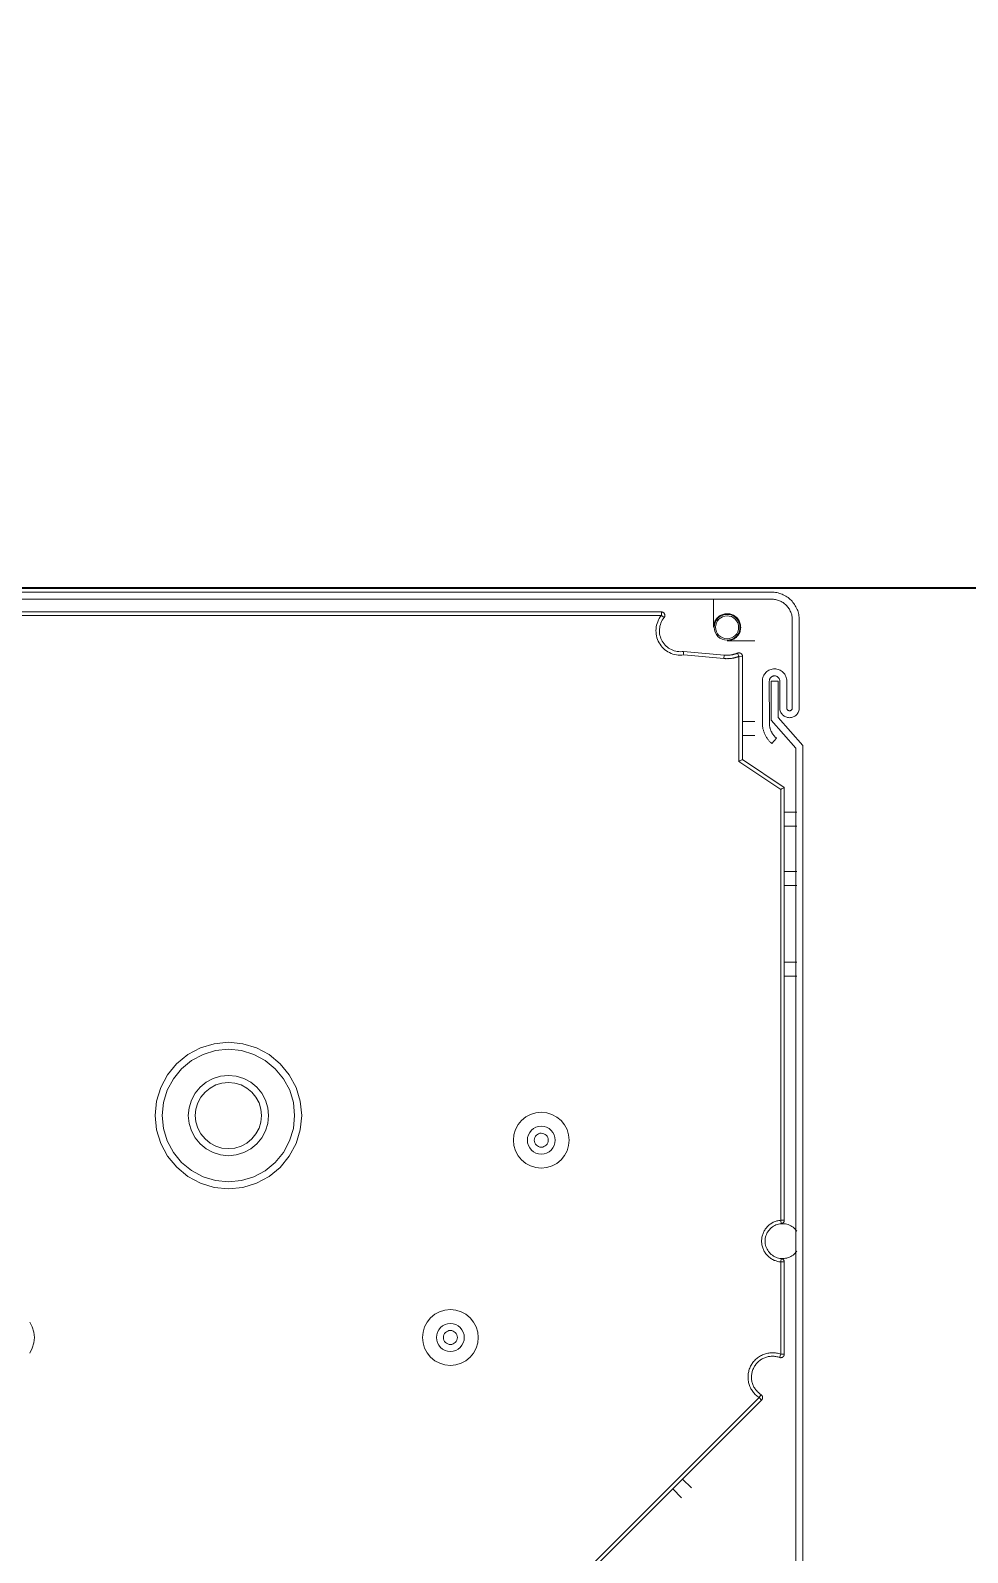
# Model space of a CAD drawing. Header units: centimetres. Extents: x 16433 to 114398, y -50094 to -12305.
# Drawn here: x 66742.82 to 66756.25, y -38604.81 to -38582.99 of the extents above; entities that cross this region are included whole.
import ezdxf

# ---------------------------------------------------------------- set-up
doc = ezdxf.new("R2010")
doc.units = ezdxf.units.CM
doc.header["$LTSCALE"] = 0.5
doc.layers.get('0').update_dxf_attribs({"linetype": 'CONTINUOUS'})
doc.layers.add('0-Coupe A.3', color=7, linetype='CONTINUOUS')

# ---------------------------------------------------------------- blocks, each defined once
blk = doc.blocks.new('Groupe-364-1')
at = {"color": 7, "linetype": 'Continuous', "lineweight": 5}
for points in [[(10389.977, -46972.354, 0), (10391.215, -46972.12, 0)], [(10391.267, -46972.395, 0), (10391.281, -46972.391, 0), (10391.294, -46972.387, 0), (10391.306, -46972.381, 0), (10391.318, -46972.374, 0), (10391.329, -46972.366, 0), (10391.339, -46972.357, 0), (10391.348, -46972.347, 0), (10391.357, -46972.336, 0), (10391.364, -46972.324, 0), (10391.37, -46972.312, 0), (10391.375, -46972.299, 0), (10391.378, -46972.286, 0), (10391.38, -46972.272, 0), (10391.381, -46972.259, 0), (10391.38, -46972.245, 0), (10391.379, -46972.231, 0), (10391.375, -46972.218, 0), (10391.371, -46972.205, 0), (10391.365, -46972.192, 0), (10391.358, -46972.181, 0), (10391.35, -46972.17, 0), (10391.341, -46972.159, 0), (10391.331, -46972.15, 0), (10391.32, -46972.142, 0), (10391.308, -46972.135, 0), (10391.296, -46972.129, 0), (10391.283, -46972.124, 0), (10391.27, -46972.12, 0), (10391.256, -46972.118, 0), (10391.242, -46972.117, 0), (10391.229, -46972.118, 0), (10391.215, -46972.12, 0)], [(10391.249, -46972.296, 0), (10391.252, -46972.295, 0), (10391.256, -46972.294, 0), (10391.26, -46972.293, 0), (10391.263, -46972.291, 0), (10391.266, -46972.288, 0), (10391.269, -46972.286, 0), (10391.272, -46972.283, 0), (10391.274, -46972.28, 0), (10391.276, -46972.276, 0), (10391.278, -46972.273, 0), (10391.279, -46972.269, 0), (10391.28, -46972.265, 0), (10391.281, -46972.262, 0), (10391.281, -46972.258, 0), (10391.281, -46972.254, 0), (10391.28, -46972.25, 0), (10391.279, -46972.246, 0), (10391.278, -46972.242, 0), (10391.277, -46972.239, 0), (10391.275, -46972.235, 0), (10391.272, -46972.232, 0), (10391.27, -46972.229, 0), (10391.267, -46972.227, 0), (10391.264, -46972.224, 0), (10391.26, -46972.222, 0), (10391.257, -46972.221, 0), (10391.253, -46972.219, 0), (10391.249, -46972.218, 0), (10391.245, -46972.218, 0), (10391.242, -46972.217, 0), (10391.238, -46972.218, 0), (10391.234, -46972.218, 0)], [(10389.977, -46972.354, 0), (10389.958, -46972.358, 0), (10389.939, -46972.364, 0), (10389.92, -46972.37, 0), (10389.902, -46972.376, 0), (10389.884, -46972.384, 0), (10389.866, -46972.393, 0), (10389.849, -46972.402, 0), (10389.832, -46972.413, 0), (10389.816, -46972.424, 0), (10389.801, -46972.436, 0), (10389.786, -46972.449, 0), (10389.771, -46972.462, 0), (10389.758, -46972.476, 0), (10389.745, -46972.491, 0), (10389.732, -46972.506, 0), (10389.721, -46972.522, 0), (10389.71, -46972.539, 0), (10389.7, -46972.556, 0), (10389.691, -46972.573, 0), (10389.683, -46972.591, 0), (10389.676, -46972.609, 0), (10389.67, -46972.628, 0), (10389.664, -46972.647, 0), (10389.66, -46972.666, 0), (10389.656, -46972.685, 0), (10389.654, -46972.705, 0), (10389.652, -46972.724, 0), (10389.651, -46972.744, 0), (10389.652, -46972.763, 0), (10389.653, -46972.783, 0), (10389.655, -46972.802, 0), (10389.658, -46972.822, 0)], [(10391.234, -46972.218, 0), (10389.996, -46972.453, 0)], [(10390.87, -46972.368, 0), (10390.853, -46972.372, 0), (10390.837, -46972.378, 0), (10390.822, -46972.385, 0), (10390.807, -46972.394, 0), (10390.793, -46972.404, 0), (10390.78, -46972.415, 0), (10390.768, -46972.428, 0), (10390.758, -46972.441, 0), (10390.749, -46972.456, 0), (10390.742, -46972.472, 0), (10390.736, -46972.488, 0), (10390.731, -46972.504, 0), (10390.729, -46972.521, 0), (10390.728, -46972.538, 0), (10390.728, -46972.556, 0), (10390.731, -46972.573, 0), (10390.735, -46972.589, 0), (10390.74, -46972.605, 0), (10390.748, -46972.621, 0), (10390.756, -46972.636, 0), (10390.766, -46972.65, 0), (10390.778, -46972.663, 0), (10390.79, -46972.674, 0), (10390.804, -46972.685, 0), (10390.819, -46972.694, 0), (10390.834, -46972.701, 0), (10390.85, -46972.707, 0), (10390.867, -46972.711, 0), (10390.884, -46972.714, 0), (10390.901, -46972.715, 0), (10390.918, -46972.714, 0), (10390.935, -46972.712, 0)], [(10390.87, -46972.368, 0), (10391.249, -46972.296, 0)], [(10391.267, -46972.395, 0), (10390.889, -46972.466, 0)], [(10391.506, -46972.502, 0), (10391.514, -46972.5, 0), (10391.521, -46972.499, 0), (10391.529, -46972.497, 0), (10391.536, -46972.495, 0), (10391.544, -46972.492, 0), (10391.551, -46972.49, 0), (10391.559, -46972.487, 0), (10391.566, -46972.484, 0), (10391.573, -46972.481, 0), (10391.58, -46972.477, 0), (10391.587, -46972.474, 0), (10391.594, -46972.47, 0), (10391.6, -46972.466, 0), (10391.607, -46972.462, 0), (10391.614, -46972.458, 0), (10391.62, -46972.453, 0), (10391.626, -46972.449, 0), (10391.632, -46972.444, 0), (10391.638, -46972.439, 0), (10391.644, -46972.434, 0), (10391.65, -46972.428, 0), (10391.655, -46972.423, 0), (10391.661, -46972.417, 0), (10391.666, -46972.412, 0), (10391.671, -46972.406, 0), (10391.676, -46972.4, 0), (10391.681, -46972.394, 0), (10391.686, -46972.387, 0), (10391.69, -46972.381, 0), (10391.694, -46972.374, 0), (10391.698, -46972.368, 0), (10391.702, -46972.361, 0)], [(10391.525, -46972.6, 0), (10391.535, -46972.598, 0), (10391.545, -46972.596, 0), (10391.556, -46972.593, 0), (10391.566, -46972.59, 0), (10391.576, -46972.587, 0), (10391.586, -46972.584, 0), (10391.595, -46972.58, 0), (10391.605, -46972.576, 0), (10391.615, -46972.572, 0), (10391.624, -46972.567, 0), (10391.634, -46972.562, 0), (10391.643, -46972.557, 0), (10391.652, -46972.552, 0), (10391.661, -46972.546, 0), (10391.67, -46972.541, 0), (10391.678, -46972.535, 0), (10391.687, -46972.528, 0), (10391.695, -46972.522, 0), (10391.703, -46972.515, 0), (10391.711, -46972.508, 0), (10391.719, -46972.501, 0), (10391.726, -46972.494, 0), (10391.734, -46972.486, 0), (10391.741, -46972.478, 0), (10391.748, -46972.47, 0), (10391.754, -46972.462, 0), (10391.761, -46972.454, 0), (10391.767, -46972.446, 0), (10391.773, -46972.437, 0), (10391.779, -46972.428, 0), (10391.784, -46972.419, 0), (10391.79, -46972.41, 0)], [(10391.702, -46972.361, 0), (10391.79, -46972.41, 0)], [(10389.996, -46972.453, 0), (10389.981, -46972.456, 0), (10389.967, -46972.46, 0), (10389.953, -46972.464, 0), (10389.939, -46972.469, 0), (10389.926, -46972.475, 0), (10389.912, -46972.482, 0), (10389.9, -46972.489, 0), (10389.887, -46972.496, 0), (10389.875, -46972.505, 0), (10389.863, -46972.514, 0), (10389.852, -46972.523, 0), (10389.841, -46972.533, 0), (10389.831, -46972.544, 0), (10389.821, -46972.555, 0), (10389.812, -46972.566, 0), (10389.804, -46972.578, 0), (10389.796, -46972.591, 0), (10389.788, -46972.604, 0), (10389.781, -46972.617, 0), (10389.775, -46972.63, 0), (10389.77, -46972.644, 0), (10389.765, -46972.658, 0), (10389.761, -46972.672, 0), (10389.758, -46972.686, 0), (10389.755, -46972.701, 0), (10389.753, -46972.715, 0), (10389.752, -46972.73, 0), (10389.751, -46972.745, 0), (10389.752, -46972.759, 0), (10389.753, -46972.774, 0), (10389.754, -46972.789, 0), (10389.757, -46972.803, 0)], [(10390.889, -46972.466, 0), (10390.882, -46972.468, 0), (10390.875, -46972.47, 0), (10390.868, -46972.474, 0), (10390.862, -46972.477, 0), (10390.856, -46972.482, 0), (10390.85, -46972.486, 0), (10390.845, -46972.492, 0), (10390.841, -46972.498, 0), (10390.837, -46972.504, 0), (10390.834, -46972.511, 0), (10390.831, -46972.518, 0), (10390.829, -46972.525, 0), (10390.828, -46972.532, 0), (10390.828, -46972.539, 0), (10390.828, -46972.547, 0), (10390.829, -46972.554, 0), (10390.831, -46972.561, 0), (10390.833, -46972.568, 0), (10390.836, -46972.575, 0), (10390.84, -46972.581, 0), (10390.844, -46972.587, 0), (10390.849, -46972.593, 0), (10390.855, -46972.598, 0), (10390.86, -46972.602, 0), (10390.867, -46972.606, 0), (10390.873, -46972.609, 0), (10390.88, -46972.612, 0), (10390.887, -46972.613, 0), (10390.895, -46972.615, 0), (10390.902, -46972.615, 0), (10390.909, -46972.615, 0), (10390.917, -46972.614, 0)], [(10390.917, -46972.614, 0), (10391.506, -46972.502, 0)], [(10391.525, -46972.6, 0), (10390.935, -46972.712, 0)], [(10392.58, -46988.248, 0), (10389.658, -46972.822, 0)], [(10389.757, -46972.803, 0), (10392.678, -46988.229, 0)]]:
    blk.add_polyline3d(points, dxfattribs=at)
blk = doc.blocks.new('Groupe-368-1')
at = {"color": 7, "linetype": 'Continuous', "lineweight": 5}
for points in [[(10390.304, -46974.266, 0), (10390.324, -46974.276, 0), (10390.345, -46974.284, 0), (10390.366, -46974.291, 0), (10390.388, -46974.296, 0), (10390.41, -46974.299, 0), (10390.433, -46974.301, 0), (10390.455, -46974.301, 0), (10390.478, -46974.3, 0), (10390.5, -46974.296, 0), (10390.522, -46974.291, 0), (10390.544, -46974.285, 0), (10390.565, -46974.277, 0), (10390.585, -46974.267, 0), (10390.605, -46974.256, 0), (10390.623, -46974.243, 0), (10390.641, -46974.229, 0), (10390.657, -46974.214, 0), (10390.673, -46974.197, 0), (10390.687, -46974.179, 0), (10390.699, -46974.161, 0), (10390.711, -46974.141, 0), (10390.72, -46974.121, 0), (10390.729, -46974.1, 0), (10390.735, -46974.078, 0), (10390.74, -46974.056, 0), (10390.744, -46974.034, 0), (10390.745, -46974.012, 0), (10390.745, -46973.989, 0), (10390.743, -46973.967, 0), (10390.74, -46973.944, 0), (10390.735, -46973.922, 0), (10390.728, -46973.901, 0), (10390.67, -46973.318, 0), (10390.67, -46973.312, 0), (10390.669, -46973.306, 0), (10390.668, -46973.3, 0), (10390.667, -46973.294, 0), (10390.666, -46973.288, 0), (10390.665, -46973.282, 0), (10390.664, -46973.276, 0), (10390.663, -46973.27, 0), (10390.662, -46973.264, 0), (10390.66, -46973.258, 0), (10390.659, -46973.252, 0), (10390.657, -46973.246, 0), (10390.655, -46973.24, 0), (10390.654, -46973.234, 0), (10390.652, -46973.228, 0), (10390.65, -46973.223, 0), (10390.648, -46973.217, 0), (10390.646, -46973.211, 0), (10390.644, -46973.205, 0), (10390.641, -46973.2, 0), (10390.639, -46973.194, 0), (10390.636, -46973.189, 0), (10390.634, -46973.183, 0), (10390.631, -46973.177, 0), (10390.629, -46973.172, 0), (10390.626, -46973.167, 0), (10390.623, -46973.161, 0), (10390.62, -46973.156, 0), (10390.617, -46973.151, 0), (10390.614, -46973.145, 0), (10390.611, -46973.14, 0), (10390.607, -46973.135, 0), (10390.606, -46973.132, 0), (10390.604, -46973.13, 0), (10390.603, -46973.127, 0), (10390.602, -46973.124, 0), (10390.601, -46973.121, 0), (10390.6, -46973.118, 0), (10390.6, -46973.115, 0), (10390.599, -46973.112, 0), (10390.599, -46973.109, 0), (10390.599, -46973.106, 0), (10390.6, -46973.103, 0), (10390.6, -46973.1, 0), (10390.601, -46973.097, 0), (10390.601, -46973.094, 0), (10390.602, -46973.091, 0), (10390.603, -46973.088, 0), (10390.605, -46973.085, 0), (10390.606, -46973.083, 0), (10390.608, -46973.08, 0), (10390.609, -46973.078, 0), (10390.611, -46973.075, 0), (10390.613, -46973.073, 0), (10390.616, -46973.071, 0), (10390.618, -46973.069, 0), (10390.62, -46973.067, 0), (10390.623, -46973.065, 0), (10390.626, -46973.064, 0), (10390.628, -46973.062, 0), (10390.631, -46973.061, 0), (10390.634, -46973.06, 0), (10390.637, -46973.059, 0), (10390.64, -46973.059, 0), (10390.649, -46973.108, 0), (10392.129, -46972.827, 0), (10392.411, -46972.164, 0), (10398.481, -46971.014, 0), (10398.472, -46970.965, 0), (10398.474, -46970.964, 0), (10398.476, -46970.964, 0), (10398.478, -46970.964, 0), (10398.481, -46970.964, 0), (10398.483, -46970.964, 0), (10398.485, -46970.964, 0), (10398.488, -46970.964, 0), (10398.49, -46970.965, 0), (10398.492, -46970.965, 0), (10398.495, -46970.966, 0), (10398.497, -46970.967, 0), (10398.499, -46970.967, 0), (10398.501, -46970.968, 0), (10398.503, -46970.969, 0), (10398.505, -46970.97, 0), (10398.507, -46970.972, 0), (10398.509, -46970.973, 0), (10398.511, -46970.974, 0), (10398.513, -46970.976, 0), (10398.515, -46970.977, 0), (10398.516, -46970.979, 0), (10398.518, -46970.98, 0), (10398.519, -46970.982, 0), (10398.521, -46970.984, 0), (10398.522, -46970.986, 0), (10398.524, -46970.988, 0), (10398.525, -46970.99, 0), (10398.526, -46970.992, 0), (10398.527, -46970.994, 0), (10398.528, -46970.996, 0), (10398.528, -46970.998, 0), (10398.529, -46971.001, 0), (10398.481, -46971.014, 0), (10398.485, -46971.027, 0), (10398.49, -46971.04, 0), (10398.495, -46971.053, 0), (10398.501, -46971.066, 0), (10398.507, -46971.078, 0), (10398.514, -46971.09, 0), (10398.522, -46971.102, 0), (10398.53, -46971.114, 0), (10398.538, -46971.124, 0), (10398.547, -46971.135, 0), (10398.557, -46971.145, 0), (10398.567, -46971.155, 0), (10398.578, -46971.164, 0), (10398.589, -46971.173, 0), (10398.6, -46971.181, 0), (10398.611, -46971.189, 0), (10398.624, -46971.196, 0), (10398.636, -46971.202, 0), (10398.648, -46971.208, 0), (10398.661, -46971.213, 0), (10398.674, -46971.218, 0), (10398.688, -46971.222, 0), (10398.701, -46971.226, 0), (10398.715, -46971.229, 0), (10398.729, -46971.231, 0), (10398.742, -46971.233, 0), (10398.756, -46971.233, 0), (10398.77, -46971.234, 0), (10398.784, -46971.233, 0), (10398.798, -46971.232, 0), (10398.812, -46971.231, 0), (10398.826, -46971.229, 0), (10398.839, -46971.226, 0), (10398.853, -46971.222, 0), (10398.866, -46971.218, 0), (10398.879, -46971.213, 0), (10398.892, -46971.208, 0), (10398.905, -46971.202, 0), (10398.917, -46971.195, 0), (10398.929, -46971.188, 0), (10398.941, -46971.18, 0), (10398.952, -46971.172, 0), (10398.963, -46971.164, 0), (10398.973, -46971.154, 0), (10398.983, -46971.145, 0), (10398.993, -46971.134, 0), (10399.002, -46971.124, 0), (10399.011, -46971.113, 0), (10399.019, -46971.102, 0), (10399.026, -46971.09, 0), (10399.033, -46971.078, 0), (10399.04, -46971.065, 0), (10399.045, -46971.053, 0), (10399.051, -46971.04, 0), (10399.055, -46971.027, 0), (10399.059, -46971.013, 0), (10399.063, -46971, 0), (10399.065, -46970.986, 0), (10399.067, -46970.972, 0), (10399.069, -46970.958, 0), (10399.07, -46970.944, 0), (10399.07, -46970.931, 0), (10399.069, -46970.917, 0), (10399.068, -46970.903, 0), (10399.059, -46970.854, 0), (10399.057, -46970.854, 0), (10399.055, -46970.855, 0), (10399.052, -46970.855, 0), (10399.05, -46970.856, 0), (10399.048, -46970.857, 0), (10399.046, -46970.858, 0), (10399.044, -46970.859, 0), (10399.042, -46970.86, 0), (10399.04, -46970.862, 0), (10399.038, -46970.863, 0), (10399.036, -46970.864, 0), (10399.034, -46970.866, 0), (10399.033, -46970.868, 0), (10399.031, -46970.869, 0), (10399.03, -46970.871, 0), (10399.028, -46970.873, 0), (10399.027, -46970.875, 0), (10399.026, -46970.877, 0), (10399.024, -46970.879, 0), (10399.023, -46970.881, 0), (10399.022, -46970.883, 0), (10399.022, -46970.885, 0), (10399.021, -46970.887, 0), (10399.02, -46970.889, 0), (10399.02, -46970.892, 0), (10399.019, -46970.894, 0), (10399.019, -46970.896, 0), (10399.019, -46970.899, 0), (10399.018, -46970.901, 0), (10399.018, -46970.903, 0), (10399.018, -46970.906, 0), (10399.019, -46970.908, 0), (10399.068, -46970.903, 0), (10400.368, -46970.657, 0), (10400.358, -46970.608, 0), (10400.361, -46970.607, 0), (10400.364, -46970.607, 0), (10400.367, -46970.607, 0), (10400.37, -46970.607, 0), (10400.373, -46970.607, 0), (10400.376, -46970.607, 0), (10400.379, -46970.608, 0), (10400.382, -46970.609, 0), (10400.385, -46970.61, 0), (10400.388, -46970.611, 0), (10400.39, -46970.612, 0), (10400.393, -46970.614, 0), (10400.395, -46970.615, 0), (10400.398, -46970.617, 0), (10400.4, -46970.619, 0), (10400.402, -46970.621, 0), (10400.405, -46970.623, 0), (10400.406, -46970.625, 0), (10400.408, -46970.628, 0), (10400.41, -46970.63, 0), (10400.411, -46970.633, 0), (10400.413, -46970.635, 0), (10400.414, -46970.638, 0), (10400.415, -46970.641, 0), (10400.416, -46970.644, 0), (10400.417, -46970.647, 0), (10400.417, -46970.65, 0), (10400.417, -46970.653, 0), (10400.418, -46970.656, 0), (10400.417, -46970.659, 0), (10400.417, -46970.662, 0), (10400.417, -46970.665, 0), (10400.368, -46970.657, 0), (10400.365, -46970.672, 0), (10400.364, -46970.688, 0), (10400.363, -46970.704, 0), (10400.363, -46970.72, 0), (10400.364, -46970.736, 0), (10400.365, -46970.752, 0), (10400.367, -46970.768, 0), (10400.37, -46970.783, 0), (10400.374, -46970.799, 0), (10400.378, -46970.814, 0), (10400.383, -46970.83, 0), (10400.388, -46970.844, 0), (10400.395, -46970.859, 0), (10400.402, -46970.873, 0), (10400.409, -46970.887, 0), (10400.417, -46970.901, 0), (10400.426, -46970.914, 0), (10400.436, -46970.927, 0), (10400.446, -46970.94, 0), (10400.456, -46970.952, 0), (10400.467, -46970.963, 0), (10400.479, -46970.974, 0), (10400.491, -46970.984, 0), (10400.504, -46970.994, 0), (10400.517, -46971.003, 0), (10400.53, -46971.012, 0), (10400.544, -46971.02, 0), (10400.558, -46971.027, 0), (10400.573, -46971.034, 0), (10400.587, -46971.04, 0), (10400.602, -46971.045, 0), (10400.617, -46971.05, 0), (10400.633, -46971.054, 0), (10400.649, -46971.057, 0), (10400.664, -46971.06, 0), (10400.68, -46971.062, 0), (10400.696, -46971.063, 0), (10400.712, -46971.063, 0), (10400.728, -46971.063, 0), (10400.744, -46971.062, 0), (10400.76, -46971.06, 0), (10400.775, -46971.058, 0), (10400.791, -46971.055, 0), (10400.806, -46971.051, 0), (10400.822, -46971.046, 0), (10400.837, -46971.041, 0), (10400.851, -46971.035, 0), (10400.866, -46971.028, 0), (10400.88, -46971.021, 0), (10400.894, -46971.013, 0), (10400.907, -46971.004, 0), (10400.92, -46970.995, 0), (10400.933, -46970.985, 0), (10400.945, -46970.975, 0), (10400.957, -46970.964, 0), (10400.968, -46970.953, 0), (10400.979, -46970.941, 0), (10400.989, -46970.929, 0), (10400.998, -46970.916, 0), (10401.007, -46970.903, 0), (10401.016, -46970.889, 0), (10401.023, -46970.875, 0), (10401.03, -46970.861, 0), (10401.037, -46970.846, 0)], [(10399.059, -46970.854, 0), (10400.358, -46970.608, 0)], [(10400.99, -46970.827, 0), (10400.985, -46970.84, 0), (10400.979, -46970.852, 0), (10400.972, -46970.864, 0), (10400.965, -46970.876, 0), (10400.958, -46970.887, 0), (10400.949, -46970.898, 0), (10400.941, -46970.909, 0), (10400.932, -46970.919, 0), (10400.922, -46970.928, 0), (10400.912, -46970.938, 0), (10400.902, -46970.947, 0), (10400.891, -46970.955, 0), (10400.88, -46970.963, 0), (10400.868, -46970.97, 0), (10400.856, -46970.977, 0), (10400.844, -46970.983, 0), (10400.832, -46970.989, 0), (10400.819, -46970.994, 0), (10400.806, -46970.999, 0), (10400.793, -46971.002, 0), (10400.78, -46971.006, 0), (10400.766, -46971.009, 0), (10400.753, -46971.011, 0), (10400.739, -46971.012, 0), (10400.726, -46971.013, 0), (10400.712, -46971.013, 0), (10400.698, -46971.013, 0), (10400.685, -46971.012, 0), (10400.671, -46971.01, 0), (10400.658, -46971.008, 0), (10400.644, -46971.005, 0), (10400.631, -46971.002, 0), (10400.618, -46970.998, 0), (10400.605, -46970.993, 0), (10400.593, -46970.988, 0), (10400.58, -46970.982, 0), (10400.568, -46970.976, 0), (10400.556, -46970.969, 0), (10400.545, -46970.962, 0), (10400.534, -46970.954, 0), (10400.523, -46970.946, 0), (10400.512, -46970.937, 0), (10400.503, -46970.927, 0), (10400.493, -46970.917, 0), (10400.484, -46970.907, 0), (10400.475, -46970.897, 0), (10400.467, -46970.886, 0), (10400.46, -46970.874, 0), (10400.453, -46970.863, 0), (10400.446, -46970.851, 0), (10400.44, -46970.838, 0), (10400.435, -46970.826, 0), (10400.43, -46970.813, 0), (10400.426, -46970.8, 0), (10400.422, -46970.787, 0), (10400.419, -46970.773, 0), (10400.417, -46970.76, 0), (10400.415, -46970.746, 0), (10400.414, -46970.733, 0), (10400.413, -46970.719, 0), (10400.413, -46970.706, 0), (10400.414, -46970.692, 0), (10400.415, -46970.678, 0), (10400.417, -46970.665, 0)], [(10398.872, -46970.706, 0), (10398.89, -46970.715, 0), (10398.907, -46970.725, 0), (10398.923, -46970.736, 0), (10398.938, -46970.749, 0), (10398.952, -46970.763, 0), (10398.965, -46970.778, 0), (10398.977, -46970.794, 0), (10398.987, -46970.811, 0), (10398.997, -46970.828, 0), (10399.004, -46970.846, 0), (10399.01, -46970.865, 0), (10399.015, -46970.884, 0), (10399.018, -46970.904, 0), (10399.02, -46970.924, 0), (10399.02, -46970.943, 0), (10399.018, -46970.963, 0), (10399.015, -46970.983, 0), (10399.011, -46971.002, 0), (10399.004, -46971.021, 0), (10398.997, -46971.039, 0), (10398.988, -46971.057, 0), (10398.977, -46971.073, 0), (10398.966, -46971.089, 0), (10398.953, -46971.104, 0), (10398.939, -46971.118, 0), (10398.924, -46971.131, 0), (10398.908, -46971.143, 0), (10398.891, -46971.153, 0), (10398.873, -46971.162, 0), (10398.855, -46971.169, 0), (10398.836, -46971.175, 0), (10398.816, -46971.179, 0), (10398.797, -46971.182, 0), (10398.777, -46971.184, 0), (10398.757, -46971.183, 0), (10398.738, -46971.182, 0), (10398.718, -46971.178, 0), (10398.699, -46971.174, 0), (10398.68, -46971.167, 0), (10398.662, -46971.159, 0), (10398.645, -46971.15, 0), (10398.628, -46971.14, 0), (10398.612, -46971.128, 0), (10398.597, -46971.115, 0), (10398.584, -46971.1, 0), (10398.571, -46971.085, 0), (10398.56, -46971.069, 0), (10398.55, -46971.052, 0), (10398.541, -46971.034, 0), (10398.534, -46971.016, 0), (10398.528, -46970.997, 0), (10398.524, -46970.977, 0), (10398.521, -46970.958, 0), (10398.52, -46970.938, 0), (10398.52, -46970.918, 0), (10398.522, -46970.899, 0), (10398.526, -46970.879, 0), (10398.531, -46970.86, 0), (10398.538, -46970.841, 0), (10398.546, -46970.823, 0), (10398.555, -46970.806, 0), (10398.566, -46970.789, 0), (10398.578, -46970.774, 0), (10398.591, -46970.759, 0)], [(10400.99, -46970.827, 0), (10400.992, -46970.825, 0), (10400.993, -46970.822, 0), (10400.994, -46970.82, 0), (10400.996, -46970.818, 0), (10400.997, -46970.815, 0), (10400.999, -46970.813, 0), (10401.001, -46970.811, 0), (10401.003, -46970.809, 0), (10401.005, -46970.807, 0), (10401.007, -46970.806, 0), (10401.01, -46970.804, 0), (10401.012, -46970.803, 0), (10401.015, -46970.801, 0), (10401.017, -46970.8, 0), (10401.02, -46970.799, 0), (10401.022, -46970.798, 0), (10401.025, -46970.798, 0), (10401.028, -46970.797, 0), (10401.03, -46970.797, 0), (10401.033, -46970.796, 0), (10401.036, -46970.796, 0), (10401.039, -46970.796, 0), (10401.042, -46970.796, 0), (10401.044, -46970.797, 0), (10401.047, -46970.797, 0), (10401.05, -46970.798, 0), (10401.052, -46970.799, 0), (10401.055, -46970.8, 0), (10401.058, -46970.801, 0), (10401.06, -46970.802, 0), (10401.063, -46970.803, 0), (10401.065, -46970.805, 0), (10401.037, -46970.846, 0), (10400.99, -46970.827, 0)], [(10401.037, -46970.846, 0), (10406.067, -46974.275, 0)], [(10406.095, -46974.233, 0), (10401.065, -46970.805, 0)], [(10398.472, -46970.965, 0), (10392.375, -46972.119, 0), (10392.094, -46972.783, 0), (10390.64, -46973.059, 0)], [(10394.802, -46971.477, 0), (10394.835, -46971.653, 0)], [(10394.998, -46971.439, 0), (10395.032, -46971.616, 0)], [(10402.388, -46971.707, 0), (10402.49, -46971.558, 0)], [(10393.558, -46971.895, 0), (10393.524, -46971.719, 0)], [(10393.754, -46971.858, 0), (10393.721, -46971.681, 0)], [(10402.554, -46971.82, 0), (10402.655, -46971.671, 0)], [(10392.689, -46971.877, 0), (10392.723, -46972.054, 0)], [(10392.886, -46971.839, 0), (10392.919, -46972.016, 0)], [(10391.557, -46972.885, 0), (10391.524, -46972.708, 0)], [(10391.754, -46972.848, 0), (10391.72, -46972.671, 0)], [(10389.915, -46973.618, 0), (10390.308, -46973.544, 0), (10390.294, -46973.546, 0), (10390.279, -46973.547, 0), (10390.265, -46973.547, 0), (10390.251, -46973.546, 0), (10390.236, -46973.544, 0), (10390.222, -46973.541, 0), (10390.209, -46973.537, 0), (10390.195, -46973.532, 0), (10390.182, -46973.526, 0), (10390.17, -46973.519, 0), (10390.158, -46973.511, 0), (10390.146, -46973.502, 0), (10390.136, -46973.492, 0), (10390.126, -46973.482, 0), (10390.117, -46973.471, 0), (10390.108, -46973.459, 0), (10390.101, -46973.447, 0), (10390.095, -46973.434, 0), (10390.089, -46973.421, 0), (10390.084, -46973.407, 0), (10390.081, -46973.393, 0), (10390.078, -46973.379, 0), (10390.077, -46973.365, 0), (10390.077, -46973.351, 0), (10390.077, -46973.336, 0), (10390.079, -46973.322, 0), (10390.082, -46973.308, 0), (10390.085, -46973.294, 0), (10390.09, -46973.28, 0), (10390.096, -46973.267, 0), (10390.103, -46973.255, 0), (10390.11, -46973.242, 0), (10390.119, -46973.231, 0), (10390.128, -46973.22, 0), (10390.138, -46973.21, 0), (10390.149, -46973.2, 0), (10390.161, -46973.192, 0), (10390.173, -46973.184, 0), (10390.186, -46973.177, 0), (10390.199, -46973.171, 0), (10390.212, -46973.167, 0), (10390.226, -46973.163, 0), (10390.24, -46973.16, 0), (10390.254, -46973.158, 0), (10390.269, -46973.157, 0), (10390.283, -46973.158, 0), (10390.297, -46973.159, 0), (10390.311, -46973.161, 0), (10390.325, -46973.165, 0), (10390.339, -46973.169, 0), (10390.352, -46973.175, 0), (10390.365, -46973.181, 0), (10390.377, -46973.189, 0), (10390.389, -46973.197, 0), (10390.4, -46973.206, 0), (10390.411, -46973.216, 0), (10390.42, -46973.226, 0), (10390.429, -46973.238, 0), (10390.437, -46973.25, 0), (10390.444, -46973.262, 0), (10390.451, -46973.275, 0), (10390.456, -46973.288, 0), (10390.46, -46973.302, 0), (10390.463, -46973.316, 0), (10390.389, -46972.923, 0)], [(10390.306, -46973.534, 0), (10390.341, -46973.524, 0), (10390.373, -46973.507, 0), (10390.401, -46973.484, 0), (10390.424, -46973.457, 0), (10390.442, -46973.425, 0), (10390.453, -46973.39, 0), (10390.457, -46973.354, 0), (10390.453, -46973.318, 0), (10390.443, -46973.283, 0), (10390.426, -46973.251, 0), (10390.404, -46973.223, 0), (10390.376, -46973.199, 0), (10390.344, -46973.182, 0), (10390.309, -46973.171, 0), (10390.273, -46973.167, 0), (10390.237, -46973.171, 0), (10390.202, -46973.181, 0), (10390.17, -46973.198, 0), (10390.142, -46973.22, 0), (10390.119, -46973.248, 0), (10390.101, -46973.28, 0), (10390.09, -46973.315, 0), (10390.087, -46973.351, 0), (10390.09, -46973.387, 0), (10390.1, -46973.422, 0), (10390.117, -46973.454, 0), (10390.14, -46973.482, 0), (10390.167, -46973.505, 0), (10390.199, -46973.523, 0), (10390.234, -46973.533, 0), (10390.27, -46973.537, 0), (10390.306, -46973.534, 0)], [(10390.302, -46973.514, 0), (10390.333, -46973.505, 0), (10390.362, -46973.49, 0), (10390.387, -46973.47, 0), (10390.408, -46973.445, 0), (10390.423, -46973.417, 0), (10390.433, -46973.386, 0), (10390.437, -46973.354, 0), (10390.434, -46973.322, 0), (10390.425, -46973.291, 0), (10390.41, -46973.262, 0), (10390.389, -46973.237, 0), (10390.364, -46973.216, 0), (10390.336, -46973.2, 0), (10390.305, -46973.191, 0), (10390.273, -46973.187, 0), (10390.241, -46973.19, 0), (10390.21, -46973.199, 0), (10390.181, -46973.214, 0), (10390.156, -46973.235, 0), (10390.135, -46973.259, 0), (10390.12, -46973.288, 0), (10390.11, -46973.319, 0), (10390.107, -46973.351, 0), (10390.109, -46973.383, 0), (10390.119, -46973.414, 0), (10390.134, -46973.443, 0), (10390.154, -46973.468, 0), (10390.179, -46973.489, 0), (10390.207, -46973.504, 0), (10390.238, -46973.514, 0), (10390.27, -46973.517, 0), (10390.302, -46973.514, 0)], [(10390.607, -46973.135, 0), (10390.649, -46973.108, 0), (10390.653, -46973.114, 0), (10390.657, -46973.119, 0), (10390.66, -46973.125, 0), (10390.664, -46973.131, 0), (10390.667, -46973.137, 0), (10390.67, -46973.143, 0), (10390.673, -46973.149, 0), (10390.676, -46973.156, 0), (10390.679, -46973.162, 0), (10390.682, -46973.168, 0), (10390.685, -46973.174, 0), (10390.688, -46973.181, 0), (10390.69, -46973.187, 0), (10390.693, -46973.193, 0), (10390.695, -46973.2, 0), (10390.697, -46973.206, 0), (10390.699, -46973.213, 0), (10390.702, -46973.219, 0), (10390.703, -46973.226, 0), (10390.705, -46973.233, 0), (10390.707, -46973.239, 0), (10390.709, -46973.246, 0), (10390.71, -46973.253, 0), (10390.712, -46973.259, 0), (10390.713, -46973.266, 0), (10390.714, -46973.273, 0), (10390.716, -46973.28, 0), (10390.717, -46973.286, 0), (10390.718, -46973.293, 0), (10390.719, -46973.3, 0), (10390.719, -46973.307, 0), (10390.72, -46973.314, 0)], [(10390.72, -46973.314, 0), (10390.777, -46973.89, 0), (10390.785, -46973.915, 0), (10390.79, -46973.941, 0), (10390.794, -46973.967, 0), (10390.795, -46973.993, 0), (10390.795, -46974.019, 0), (10390.793, -46974.045, 0), (10390.788, -46974.07, 0), (10390.782, -46974.096, 0), (10390.774, -46974.121, 0), (10390.765, -46974.145, 0), (10390.753, -46974.168, 0), (10390.74, -46974.191, 0), (10390.725, -46974.212, 0), (10390.708, -46974.232, 0), (10390.69, -46974.251, 0), (10390.671, -46974.269, 0), (10390.65, -46974.285, 0), (10390.629, -46974.299, 0), (10390.606, -46974.312, 0), (10390.582, -46974.323, 0), (10390.558, -46974.333, 0), (10390.533, -46974.34, 0), (10390.508, -46974.346, 0), (10390.482, -46974.349, 0), (10390.456, -46974.351, 0), (10390.43, -46974.351, 0), (10390.404, -46974.349, 0), (10390.378, -46974.345, 0), (10390.352, -46974.339, 0), (10390.328, -46974.331, 0), (10390.303, -46974.321, 0), (10390.28, -46974.31, 0)], [(10390.72, -46973.313, 0), (10390.67, -46973.318, 0)], [(10392.333, -46985.153, 0), (10390.28, -46974.31, 0), (10390.304, -46974.266, 0), (10390.3, -46974.264, 0), (10390.297, -46974.263, 0), (10390.294, -46974.262, 0), (10390.29, -46974.261, 0), (10390.287, -46974.26, 0), (10390.283, -46974.26, 0), (10390.28, -46974.26, 0), (10390.276, -46974.26, 0), (10390.273, -46974.26, 0), (10390.269, -46974.261, 0), (10390.266, -46974.262, 0), (10390.263, -46974.263, 0), (10390.259, -46974.264, 0), (10390.256, -46974.266, 0), (10390.253, -46974.267, 0), (10390.25, -46974.269, 0), (10390.248, -46974.272, 0), (10390.245, -46974.274, 0), (10390.243, -46974.276, 0), (10390.24, -46974.279, 0), (10390.238, -46974.282, 0), (10390.236, -46974.285, 0), (10390.235, -46974.288, 0), (10390.233, -46974.291, 0), (10390.232, -46974.295, 0), (10390.231, -46974.298, 0), (10390.231, -46974.302, 0), (10390.23, -46974.305, 0), (10390.23, -46974.309, 0), (10390.23, -46974.312, 0), (10390.23, -46974.316, 0), (10390.231, -46974.319, 0), (10392.284, -46985.162, 0)], [(10398.066, -46974.995, 0), (10398.142, -46974.973, 0), (10398.211, -46974.936, 0), (10398.272, -46974.887, 0), (10398.322, -46974.827, 0), (10398.36, -46974.758, 0), (10398.383, -46974.683, 0), (10398.392, -46974.605, 0), (10398.385, -46974.527, 0), (10398.363, -46974.452, 0), (10398.326, -46974.382, 0), (10398.277, -46974.321, 0), (10398.217, -46974.271, 0), (10398.148, -46974.233, 0), (10398.073, -46974.21, 0), (10397.996, -46974.202, 0), (10397.917, -46974.209, 0), (10397.842, -46974.231, 0), (10397.773, -46974.267, 0), (10397.712, -46974.316, 0), (10397.661, -46974.376, 0), (10397.624, -46974.445, 0), (10397.6, -46974.52, 0), (10397.592, -46974.598, 0), (10397.599, -46974.676, 0), (10397.621, -46974.751, 0), (10397.657, -46974.821, 0), (10397.706, -46974.882, 0), (10397.767, -46974.932, 0), (10397.835, -46974.97, 0), (10397.91, -46974.993, 0), (10397.988, -46975.002, 0), (10398.066, -46974.995, 0)], [(10398.029, -46974.798, 0), (10398.067, -46974.787, 0), (10398.101, -46974.769, 0), (10398.132, -46974.744, 0), (10398.157, -46974.714, 0), (10398.176, -46974.68, 0), (10398.188, -46974.642, 0), (10398.192, -46974.603, 0), (10398.188, -46974.564, 0), (10398.177, -46974.527, 0), (10398.159, -46974.492, 0), (10398.135, -46974.461, 0), (10398.104, -46974.436, 0), (10398.07, -46974.418, 0), (10398.033, -46974.406, 0), (10397.994, -46974.402, 0), (10397.955, -46974.405, 0), (10397.917, -46974.416, 0), (10397.882, -46974.434, 0), (10397.852, -46974.459, 0), (10397.827, -46974.489, 0), (10397.808, -46974.523, 0), (10397.796, -46974.561, 0), (10397.792, -46974.6, 0), (10397.795, -46974.639, 0), (10397.806, -46974.676, 0), (10397.825, -46974.711, 0), (10397.849, -46974.742, 0), (10397.879, -46974.767, 0), (10397.914, -46974.786, 0), (10397.951, -46974.797, 0), (10397.99, -46974.802, 0), (10398.029, -46974.798, 0)], [(10398.01, -46974.7, 0), (10398.029, -46974.694, 0), (10398.047, -46974.685, 0), (10398.062, -46974.673, 0), (10398.074, -46974.658, 0), (10398.084, -46974.641, 0), (10398.09, -46974.622, 0), (10398.092, -46974.603, 0), (10398.09, -46974.583, 0), (10398.085, -46974.564, 0), (10398.076, -46974.547, 0), (10398.063, -46974.532, 0), (10398.048, -46974.519, 0), (10398.031, -46974.51, 0), (10398.012, -46974.504, 0), (10397.993, -46974.502, 0), (10397.973, -46974.503, 0), (10397.954, -46974.509, 0), (10397.937, -46974.518, 0), (10397.922, -46974.53, 0), (10397.909, -46974.545, 0), (10397.9, -46974.562, 0), (10397.894, -46974.581, 0), (10397.892, -46974.601, 0), (10397.894, -46974.62, 0), (10397.899, -46974.639, 0), (10397.908, -46974.656, 0), (10397.92, -46974.672, 0), (10397.936, -46974.684, 0), (10397.953, -46974.694, 0), (10397.971, -46974.7, 0), (10397.991, -46974.702, 0), (10398.01, -46974.7, 0)], [(10401.088, -46975.749, 0), (10401.164, -46975.727, 0), (10401.233, -46975.691, 0), (10401.294, -46975.642, 0), (10401.345, -46975.582, 0), (10401.382, -46975.513, 0), (10401.406, -46975.438, 0), (10401.414, -46975.36, 0), (10401.407, -46975.282, 0), (10401.385, -46975.207, 0), (10401.349, -46975.137, 0), (10401.299, -46975.076, 0), (10401.239, -46975.026, 0), (10401.171, -46974.988, 0), (10401.096, -46974.965, 0), (10401.018, -46974.956, 0), (10400.94, -46974.963, 0), (10400.864, -46974.986, 0), (10400.795, -46975.022, 0), (10400.734, -46975.071, 0), (10400.684, -46975.131, 0), (10400.646, -46975.2, 0), (10400.622, -46975.275, 0), (10400.614, -46975.353, 0), (10400.621, -46975.431, 0), (10400.643, -46975.506, 0), (10400.679, -46975.576, 0), (10400.729, -46975.637, 0), (10400.789, -46975.687, 0), (10400.858, -46975.725, 0), (10400.932, -46975.748, 0), (10401.01, -46975.756, 0), (10401.088, -46975.749, 0)], [(10401.051, -46975.553, 0), (10401.089, -46975.542, 0), (10401.124, -46975.524, 0), (10401.154, -46975.499, 0), (10401.179, -46975.469, 0), (10401.198, -46975.435, 0), (10401.21, -46975.397, 0), (10401.214, -46975.358, 0), (10401.211, -46975.319, 0), (10401.2, -46975.282, 0), (10401.181, -46975.247, 0), (10401.157, -46975.216, 0), (10401.127, -46975.191, 0), (10401.092, -46975.172, 0), (10401.055, -46975.161, 0), (10401.016, -46975.156, 0), (10400.977, -46975.16, 0), (10400.939, -46975.171, 0), (10400.904, -46975.189, 0), (10400.874, -46975.214, 0), (10400.849, -46975.244, 0), (10400.83, -46975.278, 0), (10400.818, -46975.316, 0), (10400.814, -46975.355, 0), (10400.818, -46975.394, 0), (10400.829, -46975.431, 0), (10400.847, -46975.466, 0), (10400.871, -46975.497, 0), (10400.901, -46975.522, 0), (10400.936, -46975.541, 0), (10400.973, -46975.552, 0), (10401.012, -46975.556, 0), (10401.051, -46975.553, 0)], [(10401.033, -46975.455, 0), (10401.051, -46975.449, 0), (10401.069, -46975.44, 0), (10401.084, -46975.428, 0), (10401.097, -46975.413, 0), (10401.106, -46975.396, 0), (10401.112, -46975.377, 0), (10401.114, -46975.357, 0), (10401.112, -46975.338, 0), (10401.107, -46975.319, 0), (10401.098, -46975.302, 0), (10401.085, -46975.286, 0), (10401.07, -46975.274, 0), (10401.053, -46975.264, 0), (10401.034, -46975.259, 0), (10401.015, -46975.256, 0), (10400.995, -46975.258, 0), (10400.977, -46975.264, 0), (10400.959, -46975.273, 0), (10400.944, -46975.285, 0), (10400.931, -46975.3, 0), (10400.922, -46975.317, 0), (10400.916, -46975.336, 0), (10400.914, -46975.356, 0), (10400.916, -46975.375, 0), (10400.921, -46975.394, 0), (10400.93, -46975.411, 0), (10400.943, -46975.427, 0), (10400.958, -46975.439, 0), (10400.975, -46975.448, 0), (10400.994, -46975.454, 0), (10401.013, -46975.456, 0), (10401.033, -46975.455, 0)], [(10398.675, -46980.107, 0), (10398.873, -46980.049, 0), (10399.055, -46979.953, 0), (10399.215, -46979.824, 0), (10399.347, -46979.666, 0), (10399.446, -46979.486, 0), (10399.508, -46979.289, 0), (10399.53, -46979.085, 0), (10399.511, -46978.88, 0), (10399.453, -46978.682, 0), (10399.358, -46978.5, 0), (10399.229, -46978.339, 0), (10399.071, -46978.207, 0), (10398.89, -46978.109, 0), (10398.694, -46978.047, 0), (10398.489, -46978.025, 0), (10398.284, -46978.043, 0), (10398.087, -46978.101, 0), (10397.904, -46978.197, 0), (10397.744, -46978.326, 0), (10397.612, -46978.484, 0), (10397.513, -46978.664, 0), (10397.452, -46978.861, 0), (10397.43, -46979.065, 0), (10397.448, -46979.27, 0), (10397.506, -46979.468, 0), (10397.601, -46979.65, 0), (10397.73, -46979.811, 0), (10397.888, -46979.943, 0), (10398.069, -46980.041, 0), (10398.265, -46980.103, 0), (10398.47, -46980.125, 0), (10398.675, -46980.107, 0)], [(10398.657, -46980.008, 0), (10398.835, -46979.956, 0), (10399, -46979.87, 0), (10399.145, -46979.753, 0), (10399.265, -46979.61, 0), (10399.354, -46979.447, 0), (10399.41, -46979.269, 0), (10399.43, -46979.084, 0), (10399.413, -46978.898, 0), (10399.361, -46978.719, 0), (10399.274, -46978.554, 0), (10399.158, -46978.409, 0), (10399.015, -46978.29, 0), (10398.851, -46978.201, 0), (10398.674, -46978.145, 0), (10398.488, -46978.125, 0), (10398.303, -46978.142, 0), (10398.124, -46978.194, 0), (10397.959, -46978.28, 0), (10397.814, -46978.397, 0), (10397.695, -46978.54, 0), (10397.605, -46978.703, 0), (10397.55, -46978.881, 0), (10397.53, -46979.066, 0), (10397.546, -46979.252, 0), (10397.599, -46979.43, 0), (10397.685, -46979.595, 0), (10397.802, -46979.741, 0), (10397.945, -46979.86, 0), (10398.108, -46979.949, 0), (10398.286, -46980.005, 0), (10398.471, -46980.025, 0), (10398.657, -46980.008, 0)], [(10398.587, -46979.64, 0), (10398.695, -46979.608, 0), (10398.795, -46979.556, 0), (10398.883, -46979.485, 0), (10398.955, -46979.399, 0), (10399.009, -46979.3, 0), (10399.043, -46979.192, 0), (10399.055, -46979.08, 0), (10399.045, -46978.968, 0), (10399.013, -46978.86, 0), (10398.961, -46978.76, 0), (10398.89, -46978.672, 0), (10398.804, -46978.6, 0), (10398.705, -46978.546, 0), (10398.597, -46978.512, 0), (10398.485, -46978.5, 0), (10398.373, -46978.51, 0), (10398.265, -46978.542, 0), (10398.165, -46978.594, 0), (10398.077, -46978.665, 0), (10398.005, -46978.751, 0), (10397.951, -46978.85, 0), (10397.917, -46978.958, 0), (10397.905, -46979.07, 0), (10397.915, -46979.182, 0), (10397.947, -46979.29, 0), (10397.999, -46979.39, 0), (10398.069, -46979.478, 0), (10398.156, -46979.55, 0), (10398.255, -46979.604, 0), (10398.362, -46979.638, 0), (10398.474, -46979.65, 0), (10398.587, -46979.64, 0)], [(10398.568, -46979.542, 0), (10398.657, -46979.515, 0), (10398.74, -46979.472, 0), (10398.813, -46979.414, 0), (10398.872, -46979.342, 0), (10398.917, -46979.261, 0), (10398.945, -46979.172, 0), (10398.955, -46979.079, 0), (10398.946, -46978.987, 0), (10398.92, -46978.897, 0), (10398.877, -46978.815, 0), (10398.819, -46978.742, 0), (10398.747, -46978.682, 0), (10398.666, -46978.638, 0), (10398.577, -46978.61, 0), (10398.484, -46978.6, 0), (10398.391, -46978.608, 0), (10398.302, -46978.634, 0), (10398.219, -46978.678, 0), (10398.147, -46978.736, 0), (10398.087, -46978.807, 0), (10398.043, -46978.889, 0), (10398.015, -46978.978, 0), (10398.005, -46979.071, 0), (10398.013, -46979.163, 0), (10398.039, -46979.253, 0), (10398.082, -46979.335, 0), (10398.141, -46979.408, 0), (10398.212, -46979.467, 0), (10398.294, -46979.512, 0), (10398.383, -46979.54, 0), (10398.475, -46979.55, 0), (10398.568, -46979.542, 0)], [(10402.355, -46981.241, 0), (10402.28, -46981.218, 0), (10402.202, -46981.209, 0), (10402.124, -46981.216, 0), (10402.049, -46981.238, 0), (10401.979, -46981.275, 0), (10401.918, -46981.324, 0)]]:
    blk.add_polyline3d(points, dxfattribs=at)
for points, knots in [([(10392.411, -46972.164), (10392.405, -46972.157), (10392.395, -46972.144), (10392.383, -46972.129), (10392.377, -46972.122), (10392.375, -46972.119)], [0, 0, 0, 0, 0.474234, 0.849581, 1, 1, 1, 1]), ([(10392.129, -46972.827), (10392.124, -46972.82), (10392.114, -46972.808), (10392.102, -46972.793), (10392.096, -46972.786), (10392.094, -46972.783)], [0, 0, 0, 0, 0.474234, 0.849581, 1, 1, 1, 1]), ([(10390.777, -46973.89), (10390.769, -46973.892), (10390.755, -46973.895), (10390.738, -46973.899), (10390.73, -46973.9), (10390.728, -46973.901)], [0, 0, 0, 0, 0.498594, 0.865191, 1, 1, 1, 1]), ([(10390.28, -46974.31), (10390.277, -46974.31), (10390.27, -46974.312), (10390.259, -46974.314), (10390.25, -46974.315), (10390.241, -46974.317), (10390.235, -46974.318), (10390.232, -46974.319), (10390.231, -46974.319)], [0, 0, 0, 0, 0.20388, 0.416862, 0.625853, 0.811221, 0.946769, 1, 1, 1, 1])]:
    blk.add_open_spline(points, degree=3, knots=knots, dxfattribs=at)
blk = doc.blocks.new('Groupe-369-1')
at = {"color": 7, "linetype": 'Continuous', "lineweight": 5}
for points in [[(10391.789, -46972.062, 0), (10391.463, -46972.485, 0), (10390.912, -46972.589, 0), (10390.893, -46972.491, 0), (10391.407, -46972.394, 0), (10391.733, -46971.971, 0), (10405.616, -46969.342, 0)], [(10405.634, -46969.44, 0), (10391.789, -46972.062, 0)]]:
    blk.add_polyline3d(points, dxfattribs=at)
at = {"color": 7}
for name in ['Groupe-368-1', 'Groupe-364-1']:
    blk.add_blockref(name, (0, 0), dxfattribs=at)

msp = doc.modelspace()

# ---------------------------------------------------------------- linework, layer by layer
at = {"layer": '0-Coupe A.3', "color": 7, "linetype": 'Continuous', "lineweight": 35, "flags": 128}
msp.add_lwpolyline([(66298.27, -38551.347), (66969.623, -38551.347), (66969.623, -38444.95), (66973.62, -38444.95), (66973.62, -38447.67), (66985.623, -38448.848), (66985.623, -38573.347), (66757.316, -38573.347), (66757.316, -38590.982), (66741.333, -38590.982), (66741.333, -38573.347), (66298.27, -38573.347)], dxfattribs=at)

# ---------------------------------------------------------------- block references
at = {"layer": '0-Coupe A.3', "color": 7, "rotation": 259.2764052561336}
msp.add_blockref('Groupe-369-1', (114839.157, -37123.114), dxfattribs=at)

doc.saveas('drawing.dxf')
